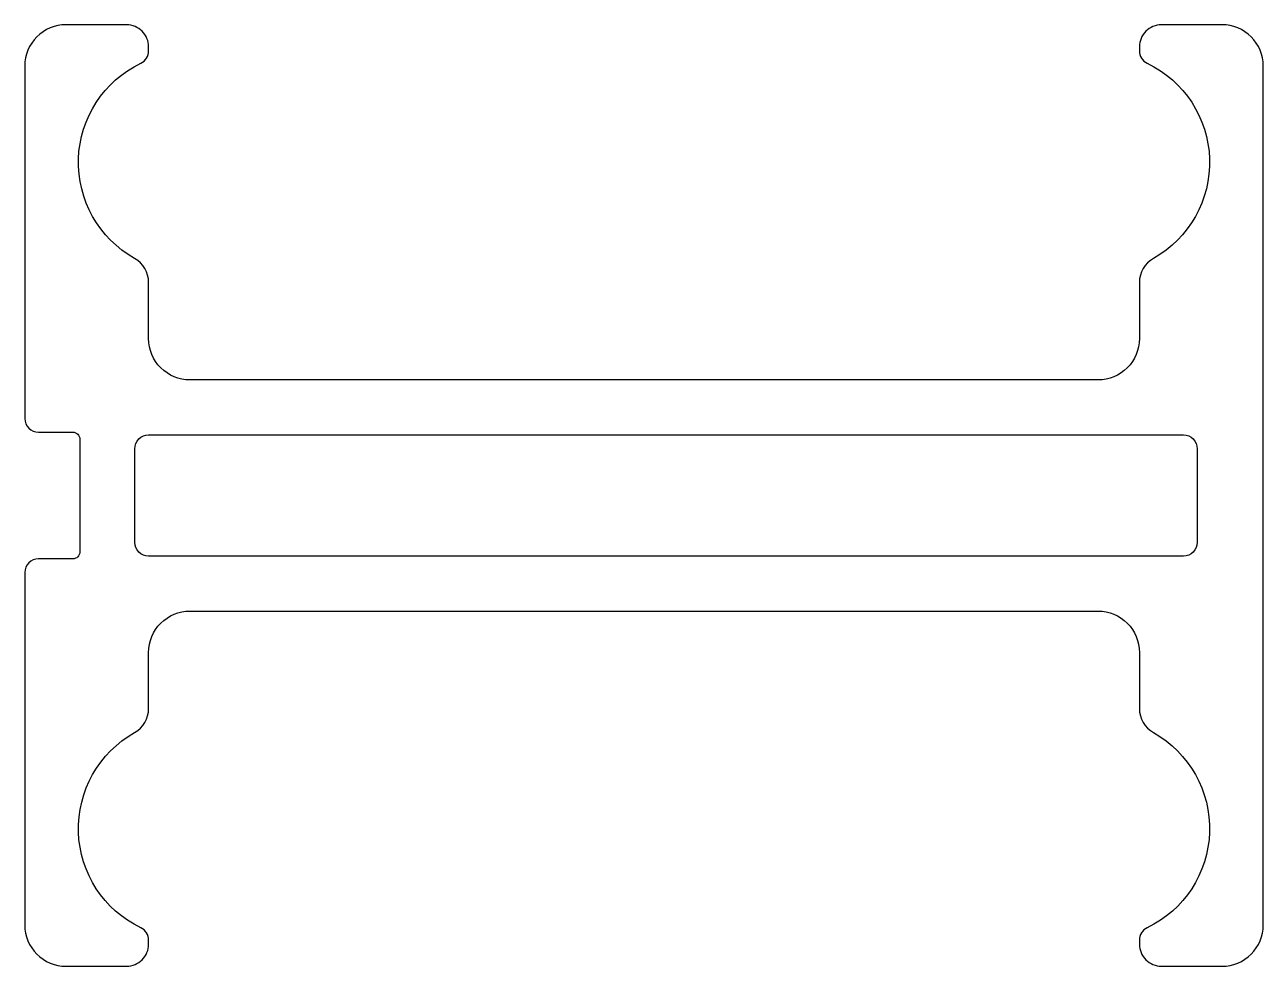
# Model space of a CAD drawing. Extents: x 1138.2 to 1183.2, y 503.8 to 538.
import ezdxf

# ---------------------------------------------------------------- set-up
doc = ezdxf.new("R2010")
doc.units = 0
doc.layers.get('0').update_dxf_attribs({"linetype": 'CONTINUOUS'})

msp = doc.modelspace()

# ---------------------------------------------------------------- linework, layer by layer
for points in [[(1178.708, 515.237), (1178.708, 513.196, 0.271035), (1179.218, 512.324, -0.606696), (1178.991, 505.232, 0.28826), (1178.708, 504.782), (1178.708, 504.637, 0.414214), (1179.508, 503.837), (1181.708, 503.837, 0.414214), (1183.208, 505.337), (1183.208, 536.537, 0.414214), (1181.708, 538.037), (1179.508, 538.037, 0.414214), (1178.708, 537.237), (1178.708, 537.093, 0.28826), (1178.991, 536.642, -0.606696), (1179.218, 529.55, 0.271035), (1178.708, 528.679), (1178.708, 526.637, -0.414214), (1177.208, 525.137), (1160.708, 525.137), (1144.208, 525.137, -0.414214), (1142.708, 526.637), (1142.708, 528.679, 0.271035), (1142.198, 529.55, -0.606696), (1142.424, 536.642, 0.28826), (1142.708, 537.093), (1142.708, 537.237, 0.414214), (1141.908, 538.037), (1139.708, 538.037, 0.414214), (1138.208, 536.537), (1138.208, 523.737, 0.414214), (1138.708, 523.237), (1139.958, 523.237, -0.414214), (1140.208, 522.987), (1140.208, 518.887, -0.414214), (1139.958, 518.637), (1138.708, 518.637, 0.414214), (1138.208, 518.137), (1138.208, 505.337, 0.414214), (1139.708, 503.837), (1141.908, 503.837, 0.414214), (1142.708, 504.637), (1142.708, 504.782, 0.28826), (1142.424, 505.232, -0.606696), (1142.198, 512.324, 0.271035), (1142.708, 513.196), (1142.708, 515.237, -0.414214), (1144.208, 516.737), (1160.708, 516.737), (1177.208, 516.737, -0.414214)], [(1142.208, 522.637, -0.414214), (1142.708, 523.137), (1160.708, 523.137), (1180.308, 523.137, -0.414214), (1180.808, 522.637), (1180.808, 519.237, -0.414214), (1180.308, 518.737), (1160.708, 518.737), (1142.708, 518.737, -0.414214), (1142.208, 519.237)]]:
    msp.add_lwpolyline(points, format="xyb", close=True)

doc.saveas('drawing.dxf')
